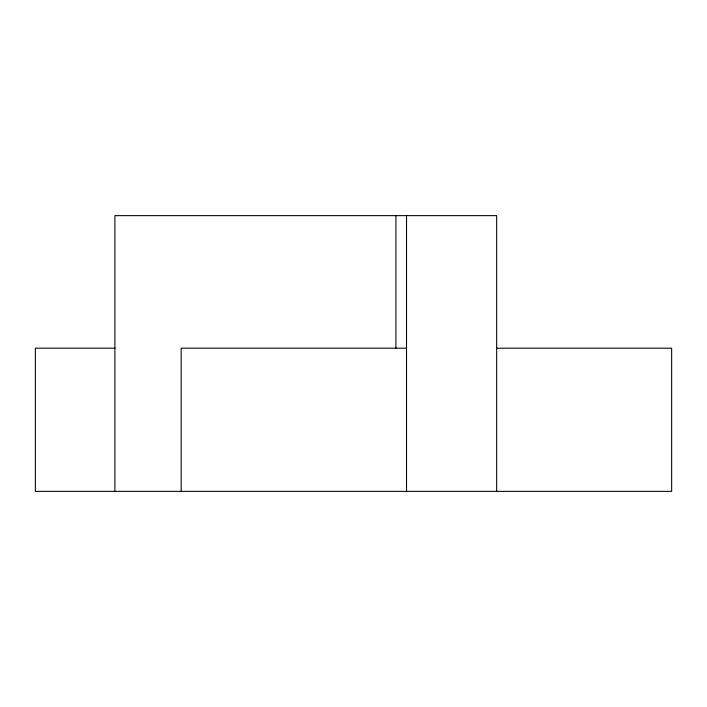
<?xml version="1.0" encoding="UTF-8"?>
<svg xmlns="http://www.w3.org/2000/svg" width="707" height="707" viewBox="0 0 707 707"><rect width="100%" height="100%" fill="white"/><g stroke="black" fill="none" stroke-linecap="round" stroke-linejoin="round"><path stroke-width="1.06" d="M115.073 348.197L35.35 348.197L35.35 491.365L671.65 491.365L671.65 348.197L496.668 348.197M406.525 348.197L181.169 348.197L181.169 491.365M496.668 491.365L496.668 215.635L114.888 215.635L114.888 491.365M406.525 215.635L406.525 491.365M395.92 215.635L395.92 348.197"/></g></svg>
